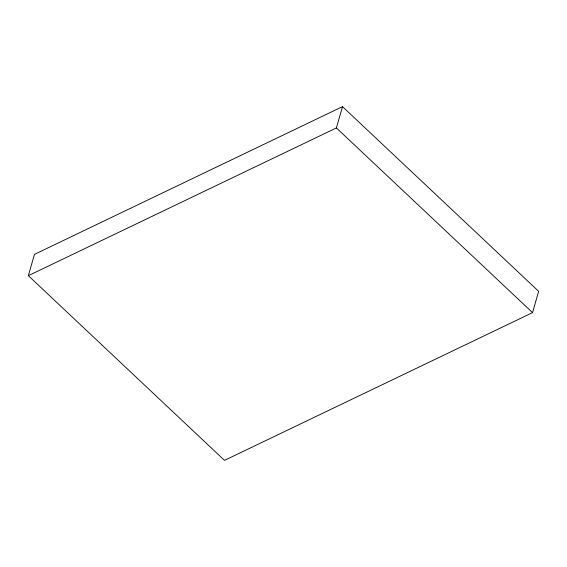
<?xml version="1.0" encoding="UTF-8"?>
<svg xmlns="http://www.w3.org/2000/svg" width="567" height="567" viewBox="0 0 567 567"><rect width="100%" height="100%" fill="white"/><g stroke="black" fill="none" stroke-linecap="round" stroke-linejoin="round"><path stroke-width="0.85" d="M28.35 275.668L34.459 254.37L342.503 106.631L538.65 291.332L532.541 312.63L224.497 460.369L28.35 275.668L336.394 127.936L342.503 106.631M336.394 127.936L532.541 312.63"/></g></svg>
